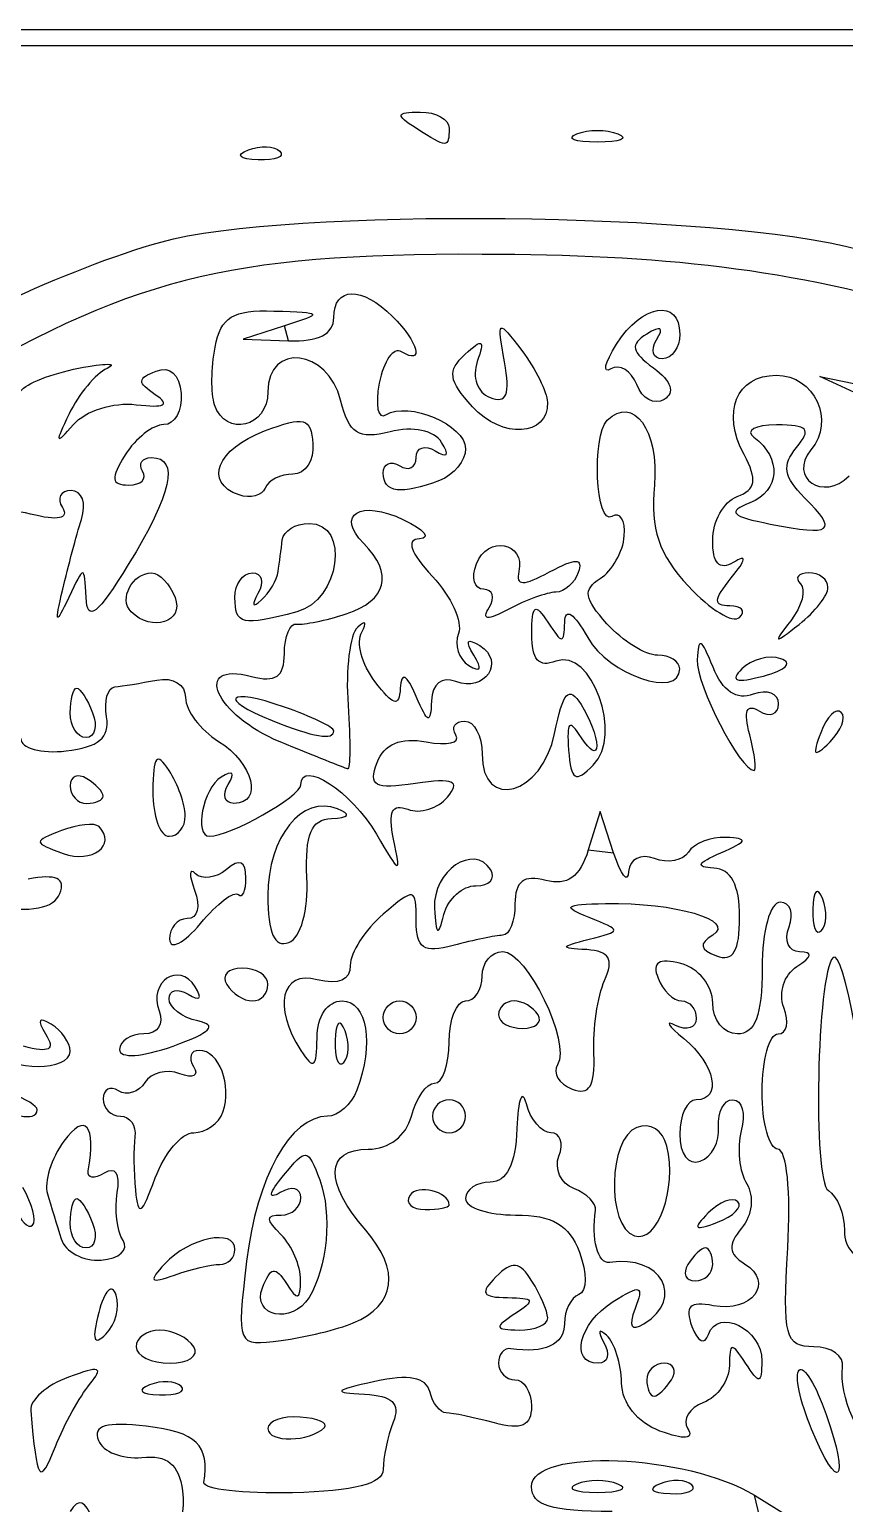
# Model space of a CAD drawing. Extents: x 0 to 213, y 0 to 77.
# Drawn here: x 18.18 to 35.63, y 45.68 to 77.26 of the extents above; entities that cross this region are included whole.
import ezdxf

# ---------------------------------------------------------------- set-up
doc = ezdxf.new("R2010")
doc.units = 0
doc.layers.get('0').update_dxf_attribs({"linetype": 'CONTINUOUS'})

msp = doc.modelspace()

# ---------------------------------------------------------------- linework, layer by layer
at = {"color": 7}
for points in [[(0.352778, 38.805556), (0.352778, 77.258333), (106.715278, 77.258333), (213.077778, 77.258333), (213.077778, 38.805556), (213.077778, 0.352778), (106.715278, 0.352778), (0.352778, 0.352778), (0.352778, 38.805556), (0.352778, 38.805556)], [(212.725, 38.805556), (212.725, 76.905556), (106.717132, 76.905556), (0.709265, 76.905556), (0.708776, 38.805556), (0.708288, 0.705556), (106.716643, 0.705556), (212.724999, 0.705556), (212.724999, 38.805556), (212.725, 38.805556)], [(26.458333, 75.141667), (26.458333, 75.141667)], [(29.897917, 75.022527), (29.897917, 75.022527)], [(22.86441, 74.6771), (22.86441, 74.677099)], [(23.636111, 70.908333), (22.754167, 70.625885), (23.724306, 70.59072)], [(36.126956, 69.354211), (35.101389, 69.82101), (36.071528, 69.620872)], [(31.181376, 69.649225), (31.181376, 69.649225)], [(27.663981, 69.176571), (27.663981, 69.176571)], [(25.752778, 67.754153), (25.752778, 67.754153)], [(22.665972, 67.286481), (22.665972, 67.286481)], [(34.778431, 67.224743), (34.778431, 67.224743)], [(18.889434, 65.263889), (18.889434, 65.263889)], [(22.577778, 65.0875), (22.577778, 65.0875)], [(35.277778, 65.307085), (35.277778, 65.307085)], [(20.353109, 64.783928), (20.353109, 64.783928)], [(28.024081, 64.875914), (28.024081, 64.875915)], [(34.267673, 63.777905), (34.267673, 63.777905)], [(19.05, 62.618056), (19.05, 62.618056)], [(35.562424, 62.62739), (35.562424, 62.62739)], [(24.694444, 62.230767), (24.694444, 62.230767)], [(23.547917, 61.994653), (23.547917, 61.994653)], [(33.60168, 62.144053), (33.60168, 62.144053)], [(19.755556, 60.833347), (19.755556, 60.833347)], [(21.514042, 60.413194), (21.514042, 60.413194)], [(30.68791, 59.619444), (30.401706, 60.501389), (30.145327, 59.679199)], [(19.666407, 60.178964), (19.666407, 60.178964)], [(24.119146, 59.096414), (24.119146, 59.096414)], [(27.739742, 58.913889), (27.739742, 58.913889)], [(22.651576, 58.722498), (22.651576, 58.722498)], [(35.165992, 58.627257), (35.165987, 58.627257)], [(23.283333, 56.797222), (23.283333, 56.797222)], [(21.784028, 56.015808), (21.784028, 56.015808)], [(25.752778, 56.091667), (25.752778, 56.091667)], [(29.067828, 56.150463), (29.067828, 56.150463)], [(24.935434, 55.805035), (24.935432, 55.805035)], [(19.05, 55.365291), (19.05, 55.365291)], [(18.344444, 54.113646), (18.344444, 54.113646)], [(27.516667, 53.975), (27.516667, 53.975)], [(21.695833, 53.622222), (21.695833, 53.622222)], [(31.827388, 53.333228), (31.827388, 53.333228)], [(33.346836, 52.14298), (33.346836, 52.14298)], [(27.163889, 52.072699), (27.163889, 52.072699)], [(19.05, 51.681944), (19.05, 51.681944)], [(20.180893, 51.314204), (20.180893, 51.314204)], [(22.253853, 50.8), (22.253853, 50.8)], [(32.808333, 50.8), (32.808333, 50.8)], [(23.16711, 50.300412), (23.16711, 50.300412)], [(20.033461, 50.142673), (20.033461, 50.142673)], [(29.275154, 49.653472), (29.275154, 49.653472)], [(25.10814, 49.54617), (25.10814, 49.54617)], [(21.695833, 49.036111), (21.695833, 49.036111)], [(31.926389, 48.330556), (31.926389, 48.330556)], [(19.465723, 48.230011), (19.465723, 48.230011)], [(21.423901, 48.190918), (21.423901, 48.190915)], [(24.492709, 47.305671), (24.492709, 47.305671)], [(34.925, 47.272222), (34.925, 47.272222)], [(30.779861, 46.094749), (30.779861, 46.094749)], [(32.360012, 46.074265), (32.360012, 46.074259)], [(33.702219, 45.853731), (34.855774, 45.140795), (34.837232, 41.103265)]]:
    msp.add_lwpolyline(points, close=True, dxfattribs=at)
for points in [[(26.458333, 75.141667), (26.006109, 75.433917), (26.018932, 75.484426), (26.546528, 75.489042)], [(26.546528, 75.489042), (26.886076, 75.492014), (27.163889, 75.335694), (27.163889, 75.141667)], [(27.163889, 75.141667), (27.163889, 74.711415), (27.1241, 74.711415), (26.458333, 75.141667)], [(30.338889, 74.844591), (29.853819, 74.844591), (29.655383, 74.924662), (29.897917, 75.022527)], [(29.897917, 75.022527), (30.140453, 75.120392), (30.537328, 75.120392), (30.779861, 75.022527)], [(30.779861, 75.022527), (31.022397, 74.924662), (30.823958, 74.844591), (30.338889, 74.844591)], [(23.077546, 74.463963), (22.66658, 74.480891), (22.582987, 74.564484), (22.86441, 74.6771)], [(22.86441, 74.677099), (23.119071, 74.779006), (23.423342, 74.766473), (23.540567, 74.649249)], [(23.540567, 74.649249), (23.657792, 74.532024), (23.449433, 74.448645), (23.077546, 74.463963)], [(20.99028, 72.704558), (23.644166, 73.452073), (33.018564, 73.351551), (35.943507, 72.544215)], [(15.125406, 69.971454), (16.003545, 70.743061), (19.024488, 72.150857), (20.99028, 72.704558)], [(27.869444, 72.440833), (22.396135, 72.460044), (20.290394, 71.920662), (16.150163, 69.438956)], [(51.329167, 65.25928), (38.93535, 71.359623), (35.490782, 72.414083), (27.869444, 72.440833)], [(24.694444, 71.084722), (24.694444, 71.753407), (25.298792, 71.765494), (25.954365, 71.109922)], [(30.750482, 70.51864), (31.286927, 71.377624), (32.102778, 71.506313), (32.102778, 70.731944)], [(22.15297, 70.454046), (22.276549, 71.100506), (22.527224, 71.254113), (23.412652, 71.225946)], [(23.412652, 71.225946), (24.4767, 71.192097), (24.48506, 71.180214), (23.636111, 70.908333)], [(23.724306, 70.59072), (24.367095, 70.56742), (24.694444, 70.73411), (24.694444, 71.084722)], [(25.954365, 71.109922), (26.510424, 70.553863), (26.638123, 70.050023), (26.145895, 70.354236)], [(28.351553, 70.136118), (28.188513, 71.051731), (28.20134, 71.060184), (28.720378, 70.379167)], [(31.6073, 70.610063), (31.773676, 70.879265), (31.702812, 70.92081), (31.398286, 70.732602)], [(22.141244, 69.219324), (22.06284, 69.454536), (22.068117, 70.010161), (22.15297, 70.454046)], [(24.840499, 69.316097), (24.565226, 70.412872), (23.283333, 70.561978), (23.283333, 69.497222)], [(26.145895, 70.354236), (25.974054, 70.46044), (25.758862, 70.157113), (25.66769, 69.680177)], [(27.506368, 70.299308), (27.882402, 70.647732), (27.933183, 70.617458), (27.767252, 70.143779)], [(30.628658, 69.987447), (30.440636, 69.871244), (30.495457, 70.110281), (30.750482, 70.51864)], [(31.398286, 70.732602), (31.034939, 70.508041), (31.065162, 70.354553), (31.54128, 70.006406)], [(31.72918, 70.202778), (31.523703, 70.202778), (31.468856, 70.386056), (31.6073, 70.610063)], [(32.102778, 70.731944), (32.102778, 70.440903), (31.934658, 70.202778), (31.72918, 70.202778)], [(19.229923, 70.00053), (19.810063, 70.114087), (20.084466, 70.112838), (19.839707, 69.997736)], [(27.663981, 69.176571), (27.148715, 69.745934), (27.12114, 69.942364), (27.506368, 70.299308)], [(27.767252, 70.143779), (27.650891, 69.811605), (27.769961, 69.475508), (28.040842, 69.371564)], [(28.040842, 69.371564), (28.394203, 69.235967), (28.475999, 69.437242), (28.351553, 70.136118)], [(28.720378, 70.379167), (29.016133, 69.991111), (29.263165, 69.492158), (29.269337, 69.270382)], [(17.9952, 69.5168), (18.094158, 69.669293), (18.649783, 69.886972), (19.229923, 70.00053)], [(19.839707, 69.997736), (19.594949, 69.882651), (19.229004, 69.445139), (19.026496, 69.025486)], [(20.872504, 69.432786), (20.48264, 69.697103), (20.48539, 69.783823), (20.888546, 69.938529)], [(20.888546, 69.938529), (21.188744, 70.053726), (21.394379, 69.869829), (21.425367, 69.458456)], [(31.181376, 69.649225), (31.065402, 69.95145), (30.816677, 70.10365), (30.628658, 69.987447)], [(31.54128, 70.006406), (31.928782, 69.723057), (32.010203, 69.481647), (31.768618, 69.332341)], [(33.480262, 68.148942), (32.993748, 69.058001), (33.315179, 69.85), (34.170628, 69.85)], [(34.170628, 69.85), (34.987238, 69.85), (35.437592, 68.880135), (34.913957, 68.249193)], [(23.283333, 69.497222), (23.283333, 68.736283), (22.375861, 68.515473), (22.141244, 69.219324)], [(25.66769, 69.680177), (25.576518, 69.20324), (25.639161, 68.897837), (25.806896, 69.001504)], [(31.768618, 69.332341), (31.561611, 69.204402), (31.297349, 69.346999), (31.181376, 69.649225)], [(19.118733, 68.794374), (19.371972, 69.086926), (19.976042, 69.278463), (20.461111, 69.220022)], [(20.461111, 69.220022), (21.077461, 69.145765), (21.20135, 69.209837), (20.872504, 69.432786)], [(21.425367, 69.458456), (21.452993, 69.091718), (21.285523, 68.79166), (21.053213, 68.79166)], [(25.89859, 68.639126), (25.217465, 68.468175), (25.021912, 68.59329), (24.840499, 69.316097)], [(25.806896, 69.001504), (26.29686, 69.304317), (27.516667, 68.787055), (27.516667, 68.27647)], [(29.269337, 69.270382), (29.289827, 68.534087), (28.29788, 68.476122), (27.663981, 69.176571)], [(30.549768, 68.884952), (31.103768, 69.438952), (31.667693, 68.661566), (31.559133, 67.493515)], [(19.026496, 69.025486), (18.715665, 68.38136), (18.730036, 68.345352), (19.118733, 68.794374)], [(23.212581, 68.656975), (24.066545, 68.97931), (24.206768, 68.942044), (24.248989, 68.381539)], [(30.651837, 66.826772), (30.307181, 66.613765), (30.211333, 68.546519), (30.549768, 68.884952)], [(21.053213, 68.79166), (20.820903, 68.79166), (20.449072, 68.500618), (20.226923, 68.144901)], [(22.665972, 67.286481), (21.900536, 67.551833), (22.1869, 68.269823), (23.212581, 68.656975)], [(27.003521, 68.412966), (26.844807, 68.669771), (26.390877, 68.762682), (25.89859, 68.639126)], [(34.174447, 68.786265), (33.714126, 68.783301), (33.49625, 68.664231), (33.690278, 68.521681)], [(34.603241, 68.299876), (34.93286, 68.697042), (34.850355, 68.790627), (34.174447, 68.786265)], [(24.248989, 68.381539), (24.275845, 68.025026), (24.082787, 67.733333), (23.819973, 67.733333)], [(26.458333, 68.086111), (26.458333, 68.303041), (26.641612, 68.367257), (26.865618, 68.228813)], [(26.865618, 68.228813), (27.127492, 68.066966), (27.176727, 68.132713), (27.003521, 68.412966)], [(27.516667, 68.27647), (27.516667, 68.019263), (27.265558, 67.71246), (26.958647, 67.594688)], [(33.690278, 68.521681), (34.295771, 68.076833), (34.253176, 67.371658), (33.605354, 67.115838)], [(34.778431, 67.224743), (34.327394, 67.675779), (34.28766, 67.919625), (34.603241, 68.299876)], [(34.913957, 68.249193), (34.419752, 67.653714), (35.177341, 67.139007), (35.731848, 67.693516)], [(20.226923, 68.144901), (19.909577, 67.63675), (19.925868, 67.498141), (20.302934, 67.498141)], [(20.793069, 68.086111), (21.394877, 68.086111), (21.224679, 67.304224), (20.293925, 65.793056)], [(20.601162, 67.792123), (20.501232, 67.953819), (20.58759, 68.086111), (20.793069, 68.086111)], [(25.752778, 67.754153), (25.752778, 67.959632), (25.911528, 68.029638), (26.105556, 67.909722)], [(26.105556, 67.909722), (26.299583, 67.789806), (26.458333, 67.869181), (26.458333, 68.086111)], [(33.331037, 67.250503), (33.735064, 67.405542), (33.768944, 67.609534), (33.480262, 68.148942)], [(20.302934, 67.498141), (20.56689, 67.498141), (20.701092, 67.630433), (20.601162, 67.792123)], [(23.819973, 67.733333), (23.557159, 67.733333), (23.289213, 67.598396), (23.224537, 67.433472)], [(26.958647, 67.594688), (26.140541, 67.280751), (25.752778, 67.332029), (25.752778, 67.754153)], [(19.070325, 67.380556), (18.842217, 67.380556), (18.757628, 67.215443), (18.88235, 67.013638)], [(19.290597, 66.763194), (19.400268, 67.111352), (19.304217, 67.380556), (19.070325, 67.380556)], [(23.224537, 67.433472), (23.159861, 67.268549), (22.908507, 67.202403), (22.665972, 67.286481)], [(31.559133, 67.493515), (31.471997, 66.555963), (31.655134, 66.013283), (32.289564, 65.329078)], [(18.197614, 66.875493), (17.628099, 67.018432), (17.286111, 66.957558), (17.286111, 66.713244)], [(18.88235, 67.013638), (19.029395, 66.775714), (18.788669, 66.727148), (18.197614, 66.875493)], [(25.335324, 66.245787), (24.716535, 66.864576), (25.273995, 67.196105), (26.190371, 66.754293)], [(32.808333, 66.312474), (32.808333, 66.71807), (33.043551, 67.140183), (33.331037, 67.250503)], [(33.605354, 67.115838), (33.11249, 66.921209), (33.202598, 66.827862), (34.043056, 66.662409)], [(34.043056, 66.662409), (35.378238, 66.399563), (35.505952, 66.497224), (34.778431, 67.224743)], [(18.889434, 65.263889), (19.003115, 65.748958), (19.183639, 66.423646), (19.290597, 66.763194)], [(23.592014, 66.322222), (23.616268, 66.51625), (23.874236, 66.675), (24.165278, 66.675)], [(24.165278, 66.675), (25.053801, 66.675), (24.823769, 65.028059), (23.900694, 64.780684)], [(26.190371, 66.754293), (26.628792, 66.542918), (26.782878, 66.35923), (26.532785, 66.346098)], [(30.91642, 66.40662), (30.943034, 66.744081), (30.823958, 66.933149), (30.651837, 66.826772)], [(23.503819, 65.646065), (23.528074, 65.823924), (23.56776, 66.128194), (23.592014, 66.322222)], [(26.532785, 66.346098), (26.235974, 66.330511), (26.330858, 66.050888), (26.806022, 65.540859)], [(27.747592, 65.807965), (27.984219, 66.424604), (28.801466, 66.278929), (28.65816, 65.645657)], [(30.401319, 65.496524), (30.658023, 65.659617), (30.889821, 66.069159), (30.91642, 66.40662)], [(24.959028, 64.737714), (25.833039, 65.019255), (25.978579, 65.602532), (25.335324, 66.245787)], [(33.249306, 65.839954), (32.95267, 65.661743), (32.808333, 65.816405), (32.808333, 66.312474)], [(33.206109, 65.507996), (33.535095, 65.913571), (33.548938, 66.019968), (33.249306, 65.839954)], [(19.388993, 65.0875), (19.353187, 65.793056), (19.353187, 65.793056), (19.017964, 65.0875)], [(20.293925, 65.793056), (19.631054, 64.716821), (19.416301, 64.549383), (19.388993, 65.0875)], [(27.901336, 65.263889), (27.701947, 65.263889), (27.632762, 65.508723), (27.747592, 65.807965)], [(29.316336, 65.635816), (29.885592, 65.940472), (30.034332, 65.93772), (29.929915, 65.624465)], [(20.353109, 64.783928), (20.082853, 65.054185), (20.38266, 65.616667), (20.796965, 65.616667)], [(20.796965, 65.616667), (20.958783, 65.616667), (21.182557, 65.378542), (21.29424, 65.0875)], [(22.577778, 65.0875), (22.577778, 65.378542), (22.745897, 65.616667), (22.951375, 65.616667)], [(22.951375, 65.616667), (23.156854, 65.616667), (23.210778, 65.418229), (23.071205, 65.175694)], [(23.13858, 65.028704), (23.315208, 65.190394), (23.479566, 65.468206), (23.503819, 65.646065)], [(26.806022, 65.540859), (27.206395, 65.111109), (27.457637, 64.560567), (27.364338, 64.317434)], [(28.65816, 65.645657), (28.587686, 65.334244), (28.748355, 65.331842), (29.316336, 65.635816)], [(29.929915, 65.624465), (29.854107, 65.397044), (29.637301, 65.207224), (29.448125, 65.202642)], [(30.544191, 64.526385), (30.053644, 65.068434), (30.025741, 65.257907), (30.401319, 65.496524)], [(33.176712, 64.911111), (32.817122, 64.911111), (32.823274, 65.036033), (33.206109, 65.507996)], [(34.686754, 65.384542), (34.814423, 65.256874), (34.72182, 64.899686), (34.480968, 64.590792)], [(34.866205, 65.616667), (34.639837, 65.616667), (34.559085, 65.512211), (34.686754, 65.384542)], [(35.277778, 65.307085), (35.277778, 65.477355), (35.092569, 65.616667), (34.866205, 65.616667)], [(19.017964, 65.0875), (18.731462, 64.48449), (18.712781, 64.510126), (18.889434, 65.263889)], [(21.29424, 65.0875), (21.495512, 64.562994), (20.798781, 64.338256), (20.353109, 64.783928)], [(23.900694, 64.780684), (22.733342, 64.467846), (22.577778, 64.503925), (22.577778, 65.0875)], [(23.071205, 65.175694), (22.923767, 64.919491), (22.951997, 64.857902), (23.13858, 65.028704)], [(28.024081, 64.875915), (28.155961, 65.089301), (28.100725, 65.263889), (27.901336, 65.263889)], [(29.448125, 65.202642), (29.258949, 65.198059), (28.807196, 65.035379), (28.444232, 64.841127)], [(32.289564, 65.329078), (32.755264, 64.826842), (33.247708, 64.527339), (33.383886, 64.663516)], [(34.660417, 64.513335), (34.999967, 64.779627), (35.277778, 65.136814), (35.277778, 65.307085)], [(28.444232, 64.841127), (27.976402, 64.590751), (27.854099, 64.600877), (28.024081, 64.875914)], [(28.93318, 64.304822), (28.937554, 64.939512), (29.003241, 64.987446), (29.280556, 64.558333)], [(29.640431, 64.558333), (29.651353, 64.881082), (29.843326, 64.753561), (30.132576, 64.231422)], [(33.383886, 64.663516), (33.520064, 64.799693), (33.426835, 64.911111), (33.176712, 64.911111)], [(23.636111, 63.885805), (23.636111, 64.255695), (23.755174, 64.541164), (23.900694, 64.52018)], [(23.900694, 64.52018), (24.046215, 64.499197), (24.522465, 64.597086), (24.959028, 64.737714)], [(25.206346, 64.455111), (25.037622, 64.301325), (24.944935, 63.547263), (25.000375, 62.779417)], [(25.291471, 64.345722), (25.413377, 64.559672), (25.375071, 64.608897), (25.206346, 64.455111)], [(29.280556, 64.558333), (29.584531, 64.087963), (29.62452, 64.087963), (29.640431, 64.558333)], [(31.628289, 63.852778), (31.367318, 63.852778), (30.879474, 64.155901), (30.544191, 64.526385)], [(34.480968, 64.590792), (34.093508, 64.093874), (34.114184, 64.08495), (34.660417, 64.513335)], [(25.57647, 63.287389), (25.297814, 63.655522), (25.169565, 64.131772), (25.291471, 64.345722)], [(27.364338, 64.317434), (27.271039, 64.074301), (27.371049, 63.766386), (27.586581, 63.63318)], [(27.693056, 63.852778), (27.502787, 64.160639), (27.545332, 64.229479), (27.820692, 64.059298)], [(29.452042, 63.723322), (29.084547, 63.582301), (28.929392, 63.756184), (28.93318, 64.304822)], [(30.132576, 64.231422), (30.575925, 63.43111), (32.102778, 62.909967), (32.102778, 63.558956)], [(32.817153, 63.59407), (32.565315, 64.220239), (32.495688, 64.252688), (32.477916, 63.752171)], [(22.930556, 63.397783), (23.453899, 63.260926), (23.636111, 63.38696), (23.636111, 63.885805)], [(27.820692, 64.059298), (28.375441, 63.716444), (27.928579, 63.049044), (27.304594, 63.288489)], [(27.586581, 63.63318), (27.840386, 63.476319), (27.877901, 63.553692), (27.693056, 63.852778)], [(30.252106, 61.498139), (30.891463, 62.137496), (30.215891, 64.016439), (29.452042, 63.723322)], [(32.102778, 63.558956), (32.102778, 63.720558), (31.889257, 63.852778), (31.628289, 63.852778)], [(34.267673, 63.777905), (34.013165, 63.862742), (33.637203, 63.764426), (33.432202, 63.559426)], [(23.547917, 61.994653), (22.157947, 62.564918), (21.643396, 63.734383), (22.930556, 63.397783)], [(26.458333, 62.970833), (26.251904, 63.451221), (26.143652, 63.507513), (26.119131, 63.147222)], [(32.477916, 63.752171), (32.458697, 63.210935), (33.39988, 61.383333), (33.697824, 61.383333)], [(33.676737, 63.014452), (33.325297, 62.879592), (33.022351, 63.083869), (32.817153, 63.59407)], [(33.432202, 63.559426), (33.170419, 63.29764), (33.308155, 63.251729), (33.894945, 63.405178)], [(33.894945, 63.405178), (34.371971, 63.529923), (34.531884, 63.689835), (34.267673, 63.777905)], [(19.828285, 62.529861), (19.771273, 62.86941), (19.850649, 63.159368), (20.004674, 63.174214)], [(20.004674, 63.174214), (20.1587, 63.189059), (20.562535, 63.254387), (20.902083, 63.319387)], [(20.902083, 63.319387), (21.252858, 63.386537), (21.519444, 63.223837), (21.519444, 62.942607)], [(23.636111, 62.741583), (22.411035, 63.168647), (22.190199, 62.927496), (23.371528, 62.45266)], [(26.119131, 63.147222), (26.090905, 62.732487), (25.973556, 62.762797), (25.57647, 63.287389)], [(27.304594, 63.288489), (27.003784, 63.403921), (26.80143, 63.24114), (26.786316, 62.871567)], [(29.423405, 62.177083), (29.604795, 63.077205), (29.726836, 63.209885), (29.991267, 62.794444)], [(19.05, 62.618056), (19.05, 62.909097), (19.112391, 63.147222), (19.188646, 63.147222)], [(19.188646, 63.147222), (19.264901, 63.147222), (19.418668, 62.909097), (19.530352, 62.618056)], [(21.519444, 62.942607), (21.519444, 62.670378), (21.836944, 62.249363), (22.225, 62.007019)], [(26.786316, 62.871567), (26.765632, 62.365801), (26.711252, 62.38226), (26.458333, 62.970833)], [(34.219444, 62.811368), (34.219444, 63.037605), (33.975226, 63.128993), (33.676737, 63.014452)], [(19.391706, 62.088889), (19.203768, 62.088889), (19.05, 62.327014), (19.05, 62.618056)], [(19.530352, 62.618056), (19.642035, 62.327014), (19.579644, 62.088889), (19.391706, 62.088889)], [(24.694444, 62.230767), (24.694444, 62.3088), (24.218194, 62.538667), (23.636111, 62.741583)], [(25.000375, 62.779417), (25.055815, 62.011571), (25.049348, 61.398761), (24.986007, 61.417616)], [(29.991267, 62.794444), (30.176518, 62.503403), (30.328085, 62.106528), (30.328085, 61.9125)], [(33.60168, 62.144053), (33.465381, 62.665266), (33.531313, 62.825315), (33.811097, 62.6524)], [(33.811097, 62.6524), (34.035687, 62.513595), (34.219444, 62.58513), (34.219444, 62.811368)], [(35.562424, 62.62739), (35.453808, 62.736006), (35.256549, 62.540215), (35.124071, 62.192298)], [(35.321553, 61.994815), (35.56265, 62.234116), (35.67104, 62.518775), (35.562424, 62.62739)], [(18.961806, 61.800873), (19.659047, 61.8811), (19.902785, 62.086162), (19.828285, 62.529861)], [(23.371528, 62.45266), (24.265063, 62.093503), (24.694444, 62.021483), (24.694444, 62.230767)], [(27.308782, 62.13985), (27.206189, 62.305849), (27.290368, 62.441667), (27.495847, 62.441667)], [(27.495847, 62.441667), (27.701325, 62.441667), (27.869444, 62.124167), (27.869444, 61.736111)], [(29.996325, 62.084441), (29.73563, 62.496762), (29.677309, 62.439983), (29.724059, 61.819372)], [(17.991667, 62.065457), (17.991667, 61.858541), (18.428229, 61.739478), (18.961806, 61.800873)], [(22.225, 62.007019), (22.971618, 61.540748), (23.187131, 60.677778), (22.556958, 60.677778)], [(24.986007, 61.417616), (24.922661, 61.436471), (24.275521, 61.696138), (23.547917, 61.994653)], [(25.621706, 61.550608), (25.776244, 61.953327), (26.123935, 62.100189), (26.673913, 61.995054)], [(26.673913, 61.995054), (27.125684, 61.908693), (27.411375, 61.973854), (27.308782, 62.13985)], [(27.869444, 61.736111), (27.869444, 60.494174), (29.157955, 60.859819), (29.423405, 62.177083)], [(30.328085, 61.9125), (30.328085, 61.718472), (30.178793, 61.795846), (29.996325, 62.084441)], [(33.697824, 61.383333), (33.754356, 61.383333), (33.711089, 61.725657), (33.60168, 62.144053)], [(35.124071, 62.192298), (34.932623, 61.68952), (34.973144, 61.648998), (35.321553, 61.994815)], [(21.166667, 61.383333), (20.900184, 61.795687), (20.8235, 61.698342), (20.819291, 60.942361)], [(23.988889, 61.07611), (23.988889, 61.640233), (25.079858, 60.927366), (25.607318, 60.018587)], [(29.724059, 61.819372), (29.773522, 61.162745), (29.862551, 61.108584), (30.252106, 61.498139)], [(19.402778, 61.206944), (19.20875, 61.32686), (19.05, 61.256854), (19.05, 61.051375)], [(21.514042, 60.413194), (21.511071, 60.655729), (21.354752, 61.092292), (21.166667, 61.383333)], [(22.435076, 61.085063), (22.591032, 61.337404), (22.531849, 61.396588), (22.279507, 61.240632)], [(26.445231, 61.103883), (25.565793, 60.974809), (25.429187, 61.048911), (25.621706, 61.550608)], [(19.05, 61.051375), (19.05, 60.845897), (19.20875, 60.677778), (19.402778, 60.677778)], [(19.755556, 60.833347), (19.755556, 60.91891), (19.596806, 61.087029), (19.402778, 61.206944)], [(22.279507, 61.240632), (21.893336, 61.001965), (21.69241, 59.972222), (22.032012, 59.972222)], [(22.032012, 59.972222), (22.472093, 59.972222), (23.988889, 60.827857), (23.988889, 61.07611)], [(22.556958, 60.677778), (22.351479, 60.677778), (22.296632, 60.861056), (22.435076, 61.085063)], [(27.129543, 60.812782), (27.417276, 61.159479), (27.265099, 61.224214), (26.445231, 61.103883)], [(19.402778, 60.677778), (19.596806, 60.677778), (19.755556, 60.747784), (19.755556, 60.833347)], [(20.819291, 60.942361), (20.81632, 60.408785), (20.972639, 59.972222), (21.166667, 59.972222)], [(24.770778, 60.562592), (24.014036, 60.866553), (23.283333, 59.954201), (23.283333, 58.705376)], [(25.975186, 59.911894), (25.852487, 60.501678), (25.939029, 60.681793), (26.281891, 60.550224)], [(26.281891, 60.550224), (26.54459, 60.449417), (26.926033, 60.567567), (27.129543, 60.812782)], [(21.166667, 59.972222), (21.360694, 59.972222), (21.517013, 60.17066), (21.514042, 60.413194)], [(24.119146, 59.096414), (24.075901, 60.015861), (24.207584, 60.332008), (24.642486, 60.352851)], [(24.642486, 60.352851), (25.026832, 60.371271), (25.070274, 60.442293), (24.770778, 60.562592)], [(18.861702, 60.095226), (18.251636, 59.861121), (18.253515, 59.836698), (18.899405, 59.605082)], [(19.666407, 60.178964), (19.576953, 60.268418), (19.214836, 60.230736), (18.861702, 60.095226)], [(18.899405, 59.605082), (19.517974, 59.383263), (20.05803, 59.78734), (19.666407, 60.178964)], [(25.607318, 60.018587), (26.113977, 59.145647), (26.135918, 59.139284), (25.975186, 59.911894)], [(28.055356, 59.25126), (27.697066, 59.830985), (26.809077, 59.228755), (26.852034, 58.435173)], [(33.093736, 59.947427), (32.765639, 59.961067), (32.403367, 59.820405), (32.288689, 59.634852)], [(32.984722, 59.619444), (33.559894, 59.866604), (33.580039, 59.927214), (33.093736, 59.947427)], [(22.812963, 59.084677), (22.812963, 59.445794), (22.684312, 59.501472), (22.398328, 59.264127)], [(30.145327, 59.679199), (29.964882, 59.100531), (29.694358, 58.907894), (29.231974, 59.02881)], [(31.00928, 59.216215), (30.989947, 58.952922), (30.845323, 59.134375), (30.68791, 59.619444)], [(31.562314, 59.496206), (31.269853, 59.608434), (31.02914, 59.486565), (31.00928, 59.216215)], [(32.288689, 59.634852), (32.174011, 59.449298), (31.847141, 59.386907), (31.562314, 59.496206)], [(32.832387, 59.291462), (32.432157, 59.3094), (32.474284, 59.400102), (32.984722, 59.619444)], [(18.828432, 58.746974), (18.954703, 59.076033), (18.755184, 59.166484), (18.146521, 59.056112)], [(21.732924, 59.17078), (21.595, 59.308703), (21.586904, 59.148575), (21.714932, 58.814941)], [(22.398328, 59.264127), (22.170279, 59.074863), (21.870847, 59.032857), (21.732924, 59.17078)], [(22.651576, 58.722498), (22.740339, 58.633735), (22.812963, 58.796716), (22.812963, 59.084677)], [(23.730132, 57.696374), (23.989462, 57.795888), (24.152685, 58.383322), (24.119146, 59.096414)], [(27.739742, 58.913889), (28.028008, 58.913889), (28.170034, 59.065706), (28.055356, 59.25126)], [(29.231974, 59.02881), (28.76086, 59.152009), (28.575, 59.010353), (28.575, 58.528084)], [(33.385608, 58.244019), (33.385608, 58.927074), (33.201898, 59.2749), (32.832387, 59.291462)], [(17.313952, 58.461007), (18.229513, 58.338205), (18.706105, 58.428195), (18.828432, 58.746974)], [(21.714932, 58.814941), (21.84866, 58.46645), (21.781539, 58.208333), (21.557188, 58.208333)], [(21.840164, 58.105137), (22.197678, 58.533449), (22.562813, 58.811261), (22.651576, 58.722498)], [(26.458333, 58.163735), (26.458333, 58.87317), (26.426234, 58.8795), (25.752778, 58.302868)], [(27.05429, 58.296528), (27.143023, 58.636076), (27.451477, 58.913889), (27.739742, 58.913889)], [(35.165987, 58.627257), (35.053372, 58.908679), (34.969777, 58.825086), (34.95285, 58.41412)], [(23.283333, 58.705376), (23.283333, 57.897739), (23.424443, 57.579071), (23.730132, 57.696374)], [(26.852034, 58.435173), (26.884313, 57.838844), (26.927032, 57.80956), (27.05429, 58.296528)], [(28.575, 58.528084), (28.575, 58.158193), (28.455939, 57.853388), (28.310417, 57.850738)], [(30.1625, 58.23109), (29.570401, 58.466427), (29.627127, 58.514734), (30.515278, 58.531499)], [(30.515278, 58.531499), (32.004418, 58.559608), (33.320163, 58.171883), (32.808576, 57.855706)], [(34.257189, 58.561111), (34.036765, 58.561111), (33.866667, 57.946477), (33.866667, 57.15)], [(34.444649, 58.031944), (34.55633, 58.322986), (34.471968, 58.561111), (34.257189, 58.561111)], [(35.138137, 57.951099), (35.255361, 58.068325), (35.267894, 58.372595), (35.165992, 58.627257)], [(21.557188, 58.208333), (21.342401, 58.208333), (21.171948, 58.009896), (21.178403, 57.767361)], [(25.752778, 58.302868), (25.364722, 57.970604), (25.047222, 57.477393), (25.047222, 57.206842)], [(27.252083, 57.633205), (26.612791, 57.461881), (26.458333, 57.565118), (26.458333, 58.163735)], [(30.1625, 57.767641), (30.868056, 57.950659), (30.868056, 57.950659), (30.1625, 58.23109)], [(32.891002, 57.411168), (33.245191, 57.275253), (33.385608, 57.511695), (33.385608, 58.244019)], [(34.95285, 58.41412), (34.937525, 58.042234), (35.02091, 57.833875), (35.138137, 57.951099)], [(21.178403, 57.767361), (21.184858, 57.524826), (21.482651, 57.676826), (21.840164, 58.105137)], [(28.310417, 57.850738), (28.164896, 57.848085), (27.688646, 57.750199), (27.252083, 57.633205)], [(32.808576, 57.855706), (32.509133, 57.67064), (32.531679, 57.549053), (32.891002, 57.411168)], [(34.671488, 57.497376), (34.435042, 57.500348), (34.332966, 57.740903), (34.444649, 58.031944)], [(27.869444, 56.973611), (27.869444, 57.264653), (28.068817, 57.502778), (28.312494, 57.502778)], [(28.312494, 57.502778), (28.832864, 57.502778), (29.776821, 55.550903), (29.484887, 55.078548)], [(30.11205, 57.5437), (29.522747, 57.580513), (29.527813, 57.603006), (30.1625, 57.767641)], [(30.494261, 56.885417), (30.697438, 57.345059), (30.599792, 57.513232), (30.11205, 57.5437)], [(34.60901, 57.180202), (34.943886, 57.392244), (34.96387, 57.493702), (34.671488, 57.497376)], [(36.025317, 53.886806), (36.139656, 54.704415), (35.609143, 57.598956), (35.385872, 57.375687)], [(21.725964, 56.748469), (21.383111, 57.303217), (20.71571, 56.856357), (20.955156, 56.232372)], [(25.047222, 57.206842), (25.047222, 56.888615), (24.798106, 56.780078), (24.341667, 56.899439)], [(32.129171, 57.245315), (31.652726, 57.369908), (31.506047, 57.276892), (31.637749, 56.933682)], [(32.808333, 56.4033), (32.808333, 56.768725), (32.502712, 57.147632), (32.129171, 57.245315)], [(34.333355, 56.30366), (34.214158, 56.614283), (34.338209, 57.008728), (34.60901, 57.180202)], [(35.385872, 57.375687), (35.038434, 57.028247), (34.949802, 52.590201), (35.286148, 52.382326)], [(22.733347, 57.15), (22.430854, 57.15), (22.281473, 56.99125), (22.401389, 56.797222)], [(23.283333, 56.797222), (23.283333, 56.99125), (23.035839, 57.15), (22.733347, 57.15)], [(24.341667, 56.899439), (23.563577, 57.102914), (23.382207, 56.324884), (23.988889, 55.386111)], [(27.516667, 56.444444), (27.710694, 56.444444), (27.869444, 56.682569), (27.869444, 56.973611)], [(30.264591, 55.314951), (30.240828, 55.839158), (30.344172, 56.545868), (30.494261, 56.885417)], [(31.637749, 56.933682), (31.741006, 56.664601), (31.967252, 56.444444), (32.140522, 56.444444)], [(33.866667, 57.15), (33.866667, 56.130864), (33.719677, 55.738889), (33.3375, 55.738889)], [(21.166667, 56.491131), (21.166667, 56.682383), (21.349945, 56.72559), (21.573951, 56.587146)], [(21.573951, 56.587146), (21.828318, 56.429939), (21.885392, 56.490509), (21.725964, 56.748469)], [(22.401389, 56.797222), (22.521305, 56.603194), (22.768798, 56.444444), (22.951375, 56.444444)], [(22.951375, 56.444444), (23.133952, 56.444444), (23.283333, 56.603194), (23.283333, 56.797222)], [(20.955156, 56.232372), (21.064421, 55.947631), (20.92537, 55.738889), (20.626428, 55.738889)], [(21.784028, 56.015808), (21.444479, 56.085984), (21.166667, 56.29988), (21.166667, 56.491131)], [(24.336265, 55.650694), (24.33945, 56.118664), (24.558854, 56.444444), (24.870833, 56.444444)], [(24.870833, 56.444444), (25.414052, 56.444444), (25.565873, 55.523297), (25.185868, 54.533019)], [(25.752778, 56.091667), (25.752778, 56.285694), (25.911528, 56.444444), (26.105556, 56.444444)], [(26.105556, 56.444444), (26.299583, 56.444444), (26.458333, 56.285694), (26.458333, 56.091667)], [(27.163889, 55.5625), (27.163889, 56.047569), (27.322639, 56.444444), (27.516667, 56.444444)], [(28.55418, 56.444444), (28.371602, 56.444444), (28.222222, 56.312153), (28.222222, 56.150463)], [(29.067828, 56.150463), (28.967898, 56.312153), (28.736758, 56.444444), (28.55418, 56.444444)], [(32.140522, 56.444444), (32.31379, 56.444444), (32.455556, 56.276326), (32.455556, 56.070847)], [(33.3375, 55.738889), (33.046458, 55.738889), (32.808333, 56.037874), (32.808333, 56.4033)], [(34.208373, 55.738889), (34.39631, 55.738889), (34.452554, 55.993036), (34.333355, 56.30366)], [(18.642715, 55.948965), (18.372922, 56.115706), (18.331999, 56.044429), (18.521491, 55.737825)], [(19.05, 55.365291), (19.05, 55.547868), (18.866722, 55.810521), (18.642715, 55.948965)], [(21.254861, 55.479126), (22.062978, 55.767468), (22.219168, 55.925876), (21.784028, 56.015808)], [(24.935432, 55.805035), (24.822816, 56.086457), (24.739223, 56.002864), (24.722295, 55.591898)], [(26.105556, 55.738889), (25.911528, 55.738889), (25.752778, 55.897639), (25.752778, 56.091667)], [(26.458333, 56.091667), (26.458333, 55.897639), (26.299583, 55.738889), (26.105556, 55.738889)], [(28.222222, 56.150463), (28.222222, 55.988773), (28.453365, 55.856481), (28.735869, 55.856481)], [(28.735869, 55.856481), (29.018377, 55.856481), (29.167757, 55.988773), (29.067828, 56.150463)], [(32.014583, 55.920619), (31.77205, 56.043472), (31.851425, 55.916275), (32.190972, 55.637965)], [(32.455556, 56.070847), (32.455556, 55.865368), (32.257119, 55.797766), (32.014583, 55.920619)], [(18.521491, 55.737825), (18.734603, 55.393002), (18.613436, 55.325732), (18.046344, 55.47403)], [(20.626428, 55.738889), (20.341476, 55.738889), (20.108333, 55.588397), (20.108333, 55.404463)], [(23.988889, 55.386111), (24.265422, 54.958206), (24.331896, 55.008837), (24.336265, 55.650694)], [(24.722295, 55.591898), (24.706976, 55.220012), (24.790356, 55.011652), (24.907581, 55.128877)], [(24.907581, 55.128877), (25.024806, 55.246102), (25.037339, 55.550373), (24.935434, 55.805035)], [(32.190972, 55.637965), (32.864563, 55.08585), (33.017652, 54.327778), (32.455556, 54.327778)], [(33.866667, 54.504167), (33.866667, 55.183264), (34.020435, 55.738889), (34.208373, 55.738889)], [(17.482833, 55.353211), (17.744293, 54.930161), (19.05, 54.940225), (19.05, 55.365291)], [(20.108333, 55.404463), (20.108333, 55.209061), (20.58496, 55.2401), (21.254861, 55.479126)], [(21.813659, 55.386111), (21.628939, 55.386111), (21.574794, 55.229179), (21.693336, 55.037374)], [(22.320024, 54.063194), (22.522108, 54.642531), (22.237493, 55.386111), (21.813659, 55.386111)], [(26.852256, 54.680556), (27.023654, 54.680556), (27.163889, 55.077431), (27.163889, 55.5625)], [(29.796209, 54.558167), (30.170673, 54.414471), (30.296228, 54.617332), (30.264591, 55.314951)], [(21.397062, 54.885035), (21.115569, 54.993055), (20.778854, 54.909273), (20.648807, 54.698851)], [(21.693336, 55.037374), (21.813695, 54.842628), (21.682868, 54.77536), (21.397062, 54.885035)], [(29.484887, 55.078548), (29.374733, 54.900314), (29.514828, 54.666143), (29.796209, 54.558167)], [(20.648807, 54.698851), (20.51876, 54.488431), (20.264578, 54.407602), (20.083957, 54.519232)], [(26.356116, 53.975), (26.457595, 54.363056), (26.680858, 54.680556), (26.852256, 54.680556)], [(17.464997, 54.323737), (17.672169, 53.988526), (18.344444, 53.827926), (18.344444, 54.113646)], [(18.344444, 54.113646), (18.344444, 54.189901), (18.098074, 54.346832), (17.796955, 54.462383)], [(20.083957, 54.519232), (19.903336, 54.630862), (19.755556, 54.554076), (19.755556, 54.348598)], [(19.755556, 54.348598), (19.755556, 54.143119), (19.921265, 53.975), (20.123798, 53.975)], [(25.185868, 54.533019), (25.068095, 54.226109), (24.785876, 53.975), (24.558714, 53.975)], [(27.163889, 54.327778), (26.969861, 54.327778), (26.811111, 54.169028), (26.811111, 53.975)], [(27.516667, 53.975), (27.516667, 54.169028), (27.357917, 54.327778), (27.163889, 54.327778)], [(28.81818, 54.239583), (28.729446, 54.579132), (28.638429, 54.341007), (28.615922, 53.710417)], [(32.455556, 54.327778), (32.261528, 54.327778), (32.102778, 53.997049), (32.102778, 53.592824)], [(32.935726, 53.748386), (32.908773, 54.067051), (33.046354, 54.327778), (33.241454, 54.327778)], [(33.241454, 54.327778), (33.436552, 54.327778), (33.517747, 54.027851), (33.421884, 53.661274)], [(34.204193, 53.269445), (34.018553, 53.269444), (33.866667, 53.825069), (33.866667, 54.504167)], [(19.435813, 52.80225), (19.607393, 53.789966), (19.375556, 54.072624), (18.912855, 53.439843)], [(21.695833, 53.622222), (21.954537, 53.622222), (22.235423, 53.82066), (22.320024, 54.063194)], [(29.344166, 53.622222), (29.143607, 53.622222), (28.906913, 53.900035), (28.81818, 54.239583)], [(20.123798, 53.975), (20.326331, 53.975), (20.466272, 53.776562), (20.434778, 53.534028)], [(24.558714, 53.975), (23.766201, 53.975), (23.041918, 52.674369), (22.827835, 50.866775)], [(25.433027, 53.269444), (25.874922, 53.269444), (26.245725, 53.552865), (26.356116, 53.975)], [(26.811111, 53.975), (26.811111, 53.780972), (26.969861, 53.622222), (27.163889, 53.622222)], [(27.163889, 53.622222), (27.357917, 53.622222), (27.516667, 53.780972), (27.516667, 53.975)], [(28.615922, 53.710417), (28.588603, 52.944654), (28.399263, 52.563889), (28.045833, 52.563889)], [(31.186072, 53.736457), (30.573094, 53.501235), (30.529829, 51.619916), (31.132639, 51.41295)], [(31.827388, 53.333228), (31.743929, 53.670085), (31.466945, 53.844238), (31.186072, 53.736457)], [(32.54375, 53.013432), (32.786286, 53.098991), (32.962675, 53.42972), (32.935726, 53.748386)], [(18.912855, 53.439843), (18.643398, 53.071339), (18.484648, 52.564747), (18.560077, 52.314084)], [(20.434778, 53.534028), (20.403282, 53.291493), (20.408856, 52.775556), (20.447165, 52.3875)], [(20.871139, 52.652083), (21.066017, 53.18566), (21.43713, 53.622222), (21.695833, 53.622222)], [(29.516962, 53.122251), (29.622485, 53.397235), (29.544727, 53.622222), (29.344166, 53.622222)], [(32.102778, 53.592824), (32.102778, 53.15708), (32.282305, 52.921202), (32.54375, 53.013432)], [(33.421884, 53.661274), (33.326022, 53.294697), (33.377801, 52.784083), (33.536949, 52.526578)], [(23.616852, 52.703573), (24.101825, 53.300769), (24.139797, 53.296228), (24.393389, 52.610703)], [(25.377964, 51.530963), (24.486639, 52.558669), (24.509151, 53.269444), (25.433027, 53.269444)], [(29.835269, 52.426512), (29.554681, 52.534184), (29.411442, 52.847267), (29.516962, 53.122251)], [(31.132639, 51.41295), (31.626226, 51.243484), (32.052935, 52.422903), (31.827388, 53.333228)], [(34.416591, 51.152778), (34.487493, 52.352136), (34.395452, 53.269445), (34.204193, 53.269445)], [(19.775523, 52.752618), (19.560898, 52.619973), (19.408029, 52.642307), (19.435813, 52.80225)], [(20.057652, 52.337868), (20.124715, 52.744802), (20.017618, 52.902242), (19.775523, 52.752618)], [(18.243974, 51.64027), (18.334803, 51.7311), (18.240658, 52.095134), (18.034731, 52.449235)], [(20.447165, 52.3875), (20.504513, 51.806549), (20.579389, 51.853275), (20.871139, 52.652083)], [(23.547917, 52.340601), (23.275848, 52.177148), (23.302252, 52.316175), (23.616852, 52.703573)], [(23.988889, 52.231931), (23.988889, 52.43741), (23.790451, 52.486311), (23.547917, 52.340601)], [(24.393389, 52.610703), (24.663926, 51.87937), (24.559642, 50.732539), (24.164458, 50.093118)], [(27.163889, 52.072699), (27.163889, 52.364667), (26.47889, 52.529776), (26.321839, 52.275662)], [(28.045833, 52.563889), (27.754792, 52.563889), (27.516667, 52.405139), (27.516667, 52.211111)], [(30.300385, 51.956344), (30.325164, 52.107264), (30.11586, 52.318839), (29.835269, 52.426512)], [(33.536949, 52.526578), (33.70164, 52.260101), (33.654786, 51.851716), (33.428201, 51.578695)], [(18.560077, 52.314084), (18.635507, 52.063421), (18.768075, 51.629432), (18.854673, 51.349665)], [(19.05, 51.681944), (19.05, 51.972986), (19.112391, 52.211111), (19.188646, 52.211111)], [(19.188646, 52.211111), (19.264901, 52.211111), (19.418668, 51.972986), (19.530352, 51.681944)], [(20.180893, 51.314204), (20.053656, 51.516461), (19.998198, 51.97711), (20.057652, 52.337868)], [(23.565556, 51.858333), (23.798389, 51.858333), (23.988889, 52.026453), (23.988889, 52.231931)], [(26.321839, 52.275662), (26.219953, 52.110807), (26.367734, 51.975926), (26.65024, 51.975926)], [(27.516667, 52.211111), (27.516667, 52.017083), (27.998032, 51.858333), (28.586368, 51.858333)], [(33.346836, 52.14298), (33.23822, 52.251596), (32.953559, 52.143204), (32.71426, 51.902109)], [(32.911742, 51.704626), (33.25966, 51.837105), (33.455452, 52.034364), (33.346836, 52.14298)], [(35.286148, 52.382326), (35.475573, 52.265256), (35.630556, 51.87898), (35.630556, 51.523934)], [(17.85886, 52.04836), (17.979843, 51.733082), (18.153145, 51.549441), (18.243974, 51.64027)], [(23.565556, 51.435), (23.236296, 51.764259), (23.236296, 51.858333), (23.565556, 51.858333)], [(26.65024, 51.975926), (26.932747, 51.975926), (27.163889, 52.019474), (27.163889, 52.072699)], [(28.586368, 51.858333), (29.372058, 51.858333), (29.735326, 51.647588), (29.954576, 51.064583)], [(30.603472, 50.841776), (30.352839, 50.802203), (30.201983, 51.356957), (30.300385, 51.956344)], [(32.71426, 51.902109), (32.368442, 51.5537), (32.408963, 51.513178), (32.911742, 51.704626)], [(19.391706, 51.152778), (19.203768, 51.152778), (19.05, 51.390903), (19.05, 51.681944)], [(19.530352, 51.681944), (19.642035, 51.390903), (19.579644, 51.152778), (19.391706, 51.152778)], [(22.577778, 51.121563), (22.577778, 51.576959), (21.59569, 51.37667), (21.074901, 50.815063)], [(25.10814, 49.54617), (26.02586, 49.935055), (26.125623, 50.668905), (25.377964, 51.530963)], [(33.428201, 51.578695), (33.128845, 51.217994), (33.145061, 51.027948), (33.493575, 50.812555)], [(35.630556, 51.523934), (35.630556, 51.125718), (35.867018, 50.897167), (36.247747, 50.927393)], [(18.854673, 51.349665), (18.941271, 51.069897), (19.327149, 50.864727), (19.712178, 50.89373)], [(19.712178, 50.89373), (20.102639, 50.923141), (20.309924, 51.109094), (20.180893, 51.314204)], [(23.983487, 50.464861), (23.986458, 50.765604), (23.798389, 51.202167), (23.565556, 51.435)], [(22.253853, 50.8), (22.432011, 50.8), (22.577778, 50.944703), (22.577778, 51.121563)], [(22.827835, 50.866775), (22.612522, 49.0488), (22.613731, 49.04602), (23.565112, 49.170968)], [(28.937066, 50.444273), (28.672113, 50.863358), (28.515203, 50.881314), (28.166357, 50.532468)], [(29.954576, 51.064583), (30.122106, 50.619101), (30.117119, 50.219238), (29.943202, 50.153241)], [(31.337273, 49.528226), (32.228511, 50.079042), (31.705237, 51.015739), (30.603472, 50.841776)], [(32.652764, 51.152778), (32.5672, 51.152778), (32.399083, 50.994028), (32.279167, 50.8)], [(32.808333, 50.8), (32.808333, 50.994028), (32.738328, 51.152778), (32.652764, 51.152778)], [(34.976472, 49.036112), (34.360516, 49.036112), (34.304074, 49.249494), (34.416591, 51.152778)], [(21.074901, 50.815063), (20.71867, 50.430911), (20.75742, 50.385748), (21.283714, 50.57169)], [(21.283714, 50.57169), (21.639132, 50.697261), (22.075694, 50.8), (22.253853, 50.8)], [(23.16711, 50.300412), (23.339741, 50.750283), (23.439643, 50.767468), (23.679803, 50.388607)], [(28.166357, 50.532468), (27.81751, 50.183622), (27.868387, 50.093345), (28.41625, 50.089042)], [(32.279167, 50.8), (32.15925, 50.605972), (32.229258, 50.447222), (32.434736, 50.447222)], [(32.434736, 50.447222), (32.640214, 50.447222), (32.808333, 50.605972), (32.808333, 50.8)], [(33.493575, 50.812555), (34.137936, 50.414318), (33.645184, 49.756893), (32.821265, 49.915565)], [(20.033461, 50.142673), (19.945391, 50.406884), (19.785479, 50.246973), (19.660733, 49.769945)], [(24.164458, 50.093118), (23.798959, 49.501728), (22.929937, 49.68235), (23.16711, 50.300412)], [(23.679803, 50.388607), (23.916605, 50.015042), (23.979199, 50.030758), (23.983487, 50.464861)], [(29.275154, 49.653472), (29.27219, 49.798993), (29.120042, 50.154854), (28.937066, 50.444273)], [(30.678614, 50.004423), (31.273109, 50.375692), (31.339516, 50.354547), (31.147831, 49.855022)], [(19.814981, 49.307202), (20.019981, 49.512203), (20.118297, 49.888164), (20.033461, 50.142673)], [(28.41625, 50.089042), (28.989573, 50.084541), (29.016017, 50.026674), (28.575, 49.741667)], [(29.943202, 50.153241), (29.772771, 50.088565), (29.633328, 49.810752), (29.633328, 49.53588)], [(30.359708, 48.683333), (29.734521, 48.683333), (29.942446, 49.544678), (30.678614, 50.004423)], [(32.821265, 49.915565), (32.315602, 50.012947), (32.199543, 49.899984), (32.364257, 49.470746)], [(19.660733, 49.769945), (19.507284, 49.183155), (19.553196, 49.045419), (19.814981, 49.307202)], [(28.575, 49.741667), (28.122775, 49.449417), (28.135599, 49.398907), (28.663194, 49.394291)], [(28.663194, 49.394291), (29.002744, 49.391328), (29.278126, 49.507951), (29.275154, 49.653472)], [(31.147831, 49.855022), (30.998092, 49.46481), (31.060492, 49.357167), (31.337273, 49.528226)], [(32.719478, 49.298713), (32.915459, 49.886651), (33.867618, 49.415544), (33.861265, 48.733783)], [(20.969458, 49.388889), (20.689867, 49.388889), (20.461111, 49.230139), (20.461111, 49.036111)], [(21.695833, 49.036111), (21.575917, 49.230139), (21.249049, 49.388889), (20.969458, 49.388889)], [(23.565112, 49.170968), (24.089231, 49.239802), (24.783594, 49.408643), (25.10814, 49.54617)], [(29.633328, 49.53588), (29.633328, 49.084199), (29.203492, 48.881174), (28.4868, 48.994334)], [(30.536317, 49.281893), (30.363019, 49.440035), (30.337924, 49.370389), (30.479537, 49.124306)], [(30.857461, 48.265534), (30.851647, 48.668669), (30.707118, 49.12603), (30.536317, 49.281893)], [(32.364257, 49.470746), (32.494101, 49.13238), (32.640414, 49.06152), (32.719478, 49.298713)], [(20.461111, 49.036111), (20.461111, 48.842083), (20.78798, 48.683333), (21.187486, 48.683333)], [(21.187486, 48.683333), (21.586993, 48.683333), (21.815749, 48.842083), (21.695833, 49.036111)], [(28.4868, 48.994334), (28.341286, 49.017312), (28.222222, 48.877361), (28.222222, 48.683333)], [(30.479537, 49.124306), (30.61911, 48.881769), (30.565189, 48.683333), (30.359708, 48.683333)], [(33.513889, 48.683333), (33.21705, 49.142658), (33.171201, 49.135998), (33.166513, 48.632883)], [(35.590381, 48.595139), (35.629486, 48.837673), (35.35323, 49.036112), (34.976472, 49.036112)], [(19.465723, 48.230011), (19.778083, 48.606383), (19.690034, 48.63636), (19.010524, 48.384993)], [(28.222222, 48.683333), (28.222222, 48.489306), (28.380972, 48.330556), (28.575, 48.330556)], [(31.77082, 48.683333), (31.565342, 48.683333), (31.397222, 48.524583), (31.397222, 48.330556)], [(31.926389, 48.330556), (32.046305, 48.524583), (31.9763, 48.683333), (31.77082, 48.683333)], [(33.861265, 48.733783), (33.85658, 48.230669), (33.810727, 48.224008), (33.513889, 48.683333)], [(34.660338, 48.536265), (34.761035, 48.636961), (35.021243, 48.209254), (35.23858, 47.585802)], [(19.010524, 48.384993), (18.547166, 48.213586), (18.183931, 47.893091), (18.203333, 47.672783)], [(21.423901, 48.190915), (21.306675, 48.308139), (21.002405, 48.320672), (20.747743, 48.21877)], [(26.748784, 48.07469), (26.670958, 48.381516), (26.298501, 48.450813), (25.576389, 48.292817)], [(28.575, 48.330556), (28.769028, 48.330556), (28.927778, 48.073914), (28.927778, 47.760244)], [(31.397222, 48.330556), (31.397222, 48.136528), (31.467227, 47.977778), (31.552792, 47.977778)], [(31.552792, 47.977778), (31.638356, 47.977778), (31.806473, 48.136528), (31.926389, 48.330556)], [(33.166513, 48.632883), (33.16355, 48.314094), (32.912925, 47.958025), (32.609584, 47.841625)], [(34.925, 47.272222), (34.678739, 47.866749), (34.559641, 48.435568), (34.660338, 48.536265)], [(36.332727, 46.919445), (35.983486, 46.919445), (35.497183, 48.017165), (35.590381, 48.595139)], [(18.733811, 46.90044), (18.923365, 47.375058), (19.252726, 47.973364), (19.465723, 48.230011)], [(20.747743, 48.21877), (20.466321, 48.106152), (20.549914, 48.022561), (20.96088, 48.005633)], [(20.96088, 48.005633), (21.332766, 47.990308), (21.541126, 48.073694), (21.423901, 48.190918)], [(25.576389, 48.292817), (24.691172, 48.099133), (24.654067, 48.054427), (25.349549, 48.019516)], [(25.349549, 48.019516), (25.954929, 47.989129), (26.122812, 47.826033), (25.96691, 47.41976)], [(27.101562, 47.620182), (26.970268, 47.622722), (26.811518, 47.827359), (26.748784, 48.07469)], [(31.679687, 47.230755), (31.196579, 47.410398), (30.863766, 47.829247), (30.857461, 48.265534)], [(28.927778, 47.760244), (28.927778, 47.340969), (28.71757, 47.246266), (28.134028, 47.402648)], [(32.609584, 47.841625), (32.306246, 47.72522), (32.155542, 47.47225), (32.274691, 47.279467)], [(18.203333, 47.672783), (18.339856, 46.122646), (18.392538, 46.045941), (18.733811, 46.90044)], [(20.677549, 47.3345), (19.8222, 47.434359), (19.531214, 47.34799), (19.653062, 47.030476)], [(23.973752, 47.529143), (23.594022, 47.557746), (23.283333, 47.446314), (23.283333, 47.281513)], [(24.492709, 47.305671), (24.587013, 47.399976), (24.353483, 47.500537), (23.973752, 47.529143)], [(25.96691, 47.41976), (25.849137, 47.112849), (25.752778, 46.657477), (25.752778, 46.407826)], [(28.134028, 47.402648), (27.697465, 47.519644), (27.232856, 47.617532), (27.101562, 47.620182)], [(35.23858, 47.585802), (35.751843, 46.113452), (35.506573, 45.868181), (34.925, 47.272222)], [(21.91456, 46.127379), (22.040198, 46.928789), (21.753117, 47.208934), (20.677549, 47.3345)], [(23.283333, 47.281513), (23.283333, 46.976213), (24.181185, 46.994149), (24.492709, 47.305671)], [(32.274691, 47.279467), (32.413852, 47.054296), (32.201076, 47.036877), (31.679687, 47.230755)], [(19.653062, 47.030476), (19.746664, 46.786552), (20.164691, 46.622095), (20.58201, 46.665018)], [(28.927778, 46.0375), (28.927778, 46.872533), (32.261375, 46.744221), (33.702219, 45.853731)], [(20.58201, 46.665018), (21.129916, 46.72137), (21.372418, 46.522476), (21.454645, 45.949306)], [(23.813062, 45.909196), (22.746218, 45.884615), (21.891892, 45.982786), (21.91456, 46.127379)], [(25.752778, 46.407826), (25.752778, 46.098254), (25.135971, 45.939696), (23.813062, 45.909196)], [(30.779861, 46.094749), (30.537328, 46.192615), (30.140453, 46.192615), (29.897917, 46.094749)], [(32.360012, 46.074259), (32.242785, 46.191486), (31.938516, 46.20402), (31.683856, 46.102115)], [(19.526032, 45.343199), (19.370764, 45.747821), (19.228408, 45.797004), (19.049659, 45.50778)], [(21.454645, 45.949306), (21.517274, 45.512742), (21.403708, 45.155556), (21.202275, 45.155556)], [(30.653922, 45.508333), (29.354757, 45.508333), (28.927778, 45.639228), (28.927778, 46.0375)], [(29.897917, 46.094749), (29.655383, 45.996883), (29.853819, 45.916813), (30.338889, 45.916813)], [(30.338889, 45.916813), (30.823958, 45.916813), (31.022397, 45.996883), (30.779861, 46.094749)], [(31.683856, 46.102115), (31.402432, 45.9895), (31.486023, 45.905905), (31.89699, 45.888978)], [(31.89699, 45.888978), (32.268877, 45.873653), (32.477236, 45.957038), (32.360012, 46.074265)]]:
    msp.add_open_spline(points, degree=3, dxfattribs=at)

doc.saveas('drawing.dxf')
